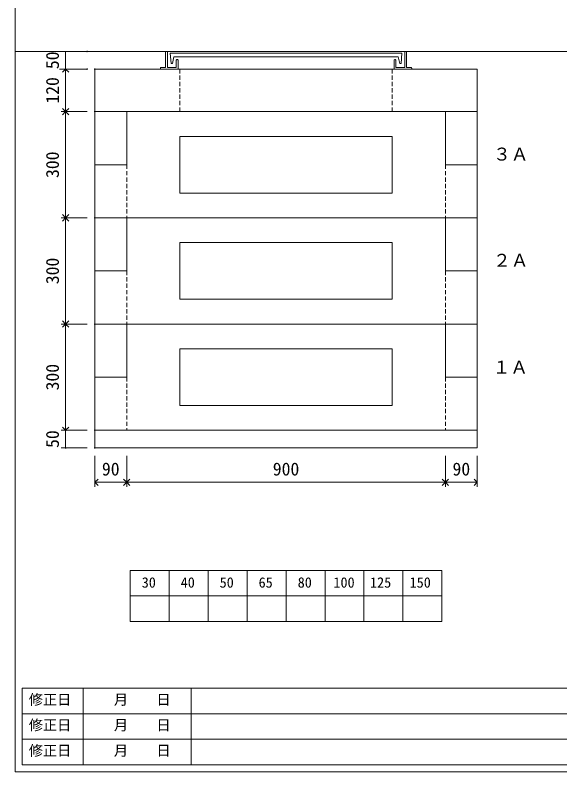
# Model space of a CAD drawing. Units: millimetres, scale not verified. Extents: x -4890 to 18490, y -2294 to 2294.
# Drawn here: x -1230 to 308, y -1981 to 156 of the extents above; entities that cross this region are included whole.
import ezdxf
from ezdxf.enums import TextEntityAlignment as Align

# ---------------------------------------------------------------- set-up
doc = ezdxf.new("R2010")
doc.units = ezdxf.units.MM
doc.header["$LTSCALE"] = 10
doc.header["$PDMODE"] = 32
doc.header["$PDSIZE"] = 2
for name, pattern in [('DASHED1', [1.8, 1.2, -0.6]), ('USER2', [50.8, 31.75, -6.35, 6.35, -6.35]), ('USER5', [3.185, 0.01, -3.175])]:
    doc.linetypes.add(name, pattern=pattern)
for name, color, linetype, lineweight in [('0-1_Defpoints', 7, 'USER2', 5), ('0-2_waku', 7, 'Continuous', 18), ('0-3_gaikei', 7, 'Continuous', 18), ('0-4_kakure', 7, 'USER5', 18), ('0-5_sunpou', 7, 'Continuous', 5), ('0-8_uchigawa', 6, 'Continuous', 18), ('0-A_futa', 3, 'Continuous', 18), ('0-B_GL', 4, 'Continuous', 18), ('0-D_文字１', 7, 'Continuous', 18)]:
    doc.layers.add(name, color=color, linetype=linetype, lineweight=lineweight)
doc.styles.add('ＭＳ ゴシック', font='')
doc.styles.get('ＭＳ ゴシック').set_extended_font_data('MS Gothic')

# ---------------------------------------------------------------- blocks, each defined once
blk = doc.blocks.new('_Open90')
at = {"layer": '0-5_sunpou'}
blk.add_line((0, 0), (-1, 0), dxfattribs=at)
blk.add_lwpolyline([(-0.5, 0.5), (0, 0), (-0.5, -0.5)], dxfattribs=at)
blk = doc.blocks.new('D65')
at = {"layer": '0-1_Defpoints'}
for p in [(442.32, 2214.36), (359.96, 2094.36), (442.32, 2094.36)]:
    blk.add_point(p, dxfattribs=at)
at = {"layer": '0-5_sunpou'}
for p, q in [((420.32, 2214.36), (346.96, 2214.36)), ((359.96, 2196.36), (359.96, 2112.36)), ((420.32, 2094.36), (346.96, 2094.36))]:
    blk.add_line(p, q, dxfattribs=at)
at = {"layer": '0-5_sunpou', "xscale": 18, "yscale": 18}
for p, rotation in [((359.96, 2214.36), 90), ((359.96, 2094.36), 270)]:
    blk.add_blockref('_Open90', p, dxfattribs=dict(at, rotation=rotation))
at = {"layer": '0-5_sunpou', "style": 'ＭＳ ゴシック'}
blk.add_text('120', height=36.66, rotation=90, dxfattribs=at).set_placement((351.96, 2116.86), align=Align.BOTTOM_LEFT)
blk = doc.blocks.new('D66')
at = {"layer": '0-1_Defpoints'}
for p in [(442.32, 2094.36), (359.96, 1794.36), (442.32, 1794.36)]:
    blk.add_point(p, dxfattribs=at)
at = {"layer": '0-5_sunpou'}
for p, q in [((420.32, 2094.36), (346.96, 2094.36)), ((359.96, 2076.36), (359.96, 1812.36)), ((420.32, 1794.36), (346.96, 1794.36))]:
    blk.add_line(p, q, dxfattribs=at)
at = {"layer": '0-5_sunpou', "xscale": 18, "yscale": 18}
for p, rotation in [((359.96, 2094.36), 90), ((359.96, 1794.36), 270)]:
    blk.add_blockref('_Open90', p, dxfattribs=dict(at, rotation=rotation))
at = {"layer": '0-5_sunpou', "style": 'ＭＳ ゴシック'}
blk.add_text('300', height=36.66, rotation=90, dxfattribs=at).set_placement((351.96, 1906.86), align=Align.BOTTOM_LEFT)
blk = doc.blocks.new('D67')
at = {"layer": '0-1_Defpoints'}
for p in [(442.32, 1794.36), (359.96, 1494.36), (442.32, 1494.36)]:
    blk.add_point(p, dxfattribs=at)
at = {"layer": '0-5_sunpou'}
for p, q in [((420.32, 1794.36), (346.96, 1794.36)), ((359.96, 1776.36), (359.96, 1512.36)), ((420.32, 1494.36), (346.96, 1494.36))]:
    blk.add_line(p, q, dxfattribs=at)
at = {"layer": '0-5_sunpou', "xscale": 18, "yscale": 18}
for p, rotation in [((359.96, 1794.36), 90), ((359.96, 1494.36), 270)]:
    blk.add_blockref('_Open90', p, dxfattribs=dict(at, rotation=rotation))
at = {"layer": '0-5_sunpou', "style": 'ＭＳ ゴシック'}
blk.add_text('300', height=36.66, rotation=90, dxfattribs=at).set_placement((351.96, 1606.86), align=Align.BOTTOM_LEFT)
blk = doc.blocks.new('D68')
at = {"layer": '0-1_Defpoints'}
for p in [(442.32, 1494.36), (359.96, 1194.36), (442.32, 1194.36)]:
    blk.add_point(p, dxfattribs=at)
at = {"layer": '0-5_sunpou'}
for p, q in [((420.32, 1494.36), (346.96, 1494.36)), ((359.96, 1476.36), (359.96, 1212.36)), ((420.32, 1194.36), (346.96, 1194.36))]:
    blk.add_line(p, q, dxfattribs=at)
at = {"layer": '0-5_sunpou', "xscale": 18, "yscale": 18}
for p, rotation in [((359.96, 1494.36), 90), ((359.96, 1194.36), 270)]:
    blk.add_blockref('_Open90', p, dxfattribs=dict(at, rotation=rotation))
at = {"layer": '0-5_sunpou', "style": 'ＭＳ ゴシック'}
blk.add_text('300', height=36.66, rotation=90, dxfattribs=at).set_placement((351.96, 1306.86), align=Align.BOTTOM_LEFT)
blk = doc.blocks.new('D60')
at = {"layer": '0-1_Defpoints'}
for p in [(420.32, 2264.36), (359.96, 2214.36), (420.32, 2214.36)]:
    blk.add_point(p, dxfattribs=at)
at = {"layer": '0-5_sunpou'}
for p, q in [((398.32, 2264.36), (346.96, 2264.36)), ((359.96, 2264.36), (359.96, 2214.36)), ((398.32, 2214.36), (346.96, 2214.36))]:
    blk.add_line(p, q, dxfattribs=at)
at = {"layer": '0-5_sunpou', "style": 'ＭＳ ゴシック'}
blk.add_text('50', height=36.66, rotation=90, dxfattribs=at).set_placement((351.96, 2214.36), align=Align.BOTTOM_LEFT)
blk = doc.blocks.new('D64')
at = {"layer": '0-1_Defpoints'}
for p in [(442.32, 1194.36), (359.96, 1144.36), (442.32, 1144.36)]:
    blk.add_point(p, dxfattribs=at)
at = {"layer": '0-5_sunpou'}
for p, q in [((420.32, 1194.36), (346.96, 1194.36)), ((359.96, 1194.36), (359.96, 1144.36)), ((420.32, 1144.36), (346.96, 1144.36))]:
    blk.add_line(p, q, dxfattribs=at)
at = {"layer": '0-5_sunpou', "style": 'ＭＳ ゴシック'}
blk.add_text('50', height=36.66, rotation=90, dxfattribs=at).set_placement((351.96, 1144.36), align=Align.BOTTOM_LEFT)

msp = doc.modelspace()

# ---------------------------------------------------------------- linework, layer by layer
at = {"layer": '0-2_waku'}
for p, q in [((-1230, 2293.97), (-1230, -1981.03)), ((-905, -1412.03), (-905, -1556.03)), ((-905, -1412.03), (-905, -1556.03)), ((-905, -1412.03), (-905, -1556.03)), ((-905, -1412.03), (-905, -1556.03)), ((-905, -1412.03), (-25, -1412.03)), ((-795, -1412.03), (-795, -1556.03)), ((-685, -1412.03), (-685, -1556.03)), ((-685, -1412.03), (-685, -1556.03)), ((-575, -1412.03), (-575, -1556.03)), ((-465, -1412.03), (-465, -1556.03)), ((-355, -1412.03), (-355, -1556.03)), ((-245, -1412.03), (-245, -1556.03)), ((-135, -1412.03), (-135, -1556.03)), ((-25, -1412.03), (-25, -1556.03)), ((-905, -1484.03), (-25, -1484.03)), ((-905, -1556.03), (-25, -1556.03)), ((-1210, -1745.03), (-1210, -1961.03)), ((-1210, -1745.03), (818, -1745.03)), ((-1037.5, -1745.03), (-1037.5, -1961.03)), ((-732.5, -1745.03), (-732.5, -1961.03)), ((-732.5, -1745.03), (-732.5, -1961.03)), ((-1210, -1817.03), (818, -1817.03)), ((-1210, -1889.03), (530, -1889.03)), ((-1210, -1961.03), (818, -1961.03)), ((-1230, -1981.03), (4890, -1981.03)), ((-1230, -1981.03), (4890, -1981.03))]:
    msp.add_line(p, q, dxfattribs=at)
at = {"layer": '0-3_gaikei'}
for p, q in [((-1005, 3.97), (75, 3.97)), ((-1005, -116.03), (-1005, 3.97)), ((75, -116.03), (75, 3.97)), ((-1005, -266.03), (-1005, -116.03)), ((-915, -116.03), (-1005, -116.03)), ((-915, -116.03), (-15, -116.03)), ((-915, -116.03), (-915, -266.03)), ((-915, -116.03), (-915, -266.03)), ((-915, -116.03), (-915, -266.03)), ((-915, -116.03), (-915, -266.03)), ((-915, -116.03), (-915, -266.03)), ((-15, -116.03), (-15, -266.03)), ((-15, -116.03), (-15, -266.03)), ((-15, -116.03), (-15, -266.03)), ((-15, -116.03), (-15, -266.03)), ((-15, -116.03), (-15, -266.03)), ((-15, -116.03), (75, -116.03)), ((75, -266.03), (75, -116.03)), ((-915, -266.03), (-1005, -266.03)), ((-915, -266.03), (-1005, -266.03)), ((-915, -266.03), (-1005, -266.03)), ((-915, -266.03), (-1005, -266.03)), ((-1005, -266.03), (-1005, -416.03)), ((-1005, -266.03), (-1005, -416.03)), ((-1005, -266.03), (-1005, -416.03)), ((-1005, -266.03), (-1005, -416.03)), ((75, -266.03), (-15, -266.03)), ((75, -266.03), (-15, -266.03)), ((75, -266.03), (-15, -266.03)), ((75, -266.03), (-15, -266.03)), ((75, -266.03), (-15, -266.03)), ((75, -266.03), (75, -416.03)), ((75, -266.03), (75, -416.03)), ((75, -266.03), (75, -416.03)), ((75, -266.03), (75, -416.03)), ((75, -266.03), (75, -416.03)), ((75, -416.03), (-1005, -416.03)), ((75, -416.03), (-1005, -416.03)), ((75, -416.03), (-1005, -416.03)), ((75, -416.03), (-1005, -416.03)), ((75, -416.03), (-1005, -416.03)), ((-1005, -566.03), (-1005, -416.03)), ((-915, -416.03), (-15, -416.03)), ((-915, -416.03), (-915, -566.03)), ((-915, -416.03), (-915, -566.03)), ((-915, -416.03), (-915, -566.03)), ((-915, -416.03), (-915, -566.03)), ((-915, -416.03), (-915, -566.03)), ((-915, -416.03), (-15, -416.03)), ((-75, -416.03), (-855, -416.03)), ((-15, -416.03), (-15, -566.03)), ((-15, -416.03), (-15, -566.03)), ((-15, -416.03), (-15, -566.03)), ((-15, -416.03), (-15, -566.03)), ((-15, -416.03), (-15, -566.03)), ((75, -566.03), (75, -416.03)), ((-1005, -566.03), (-1005, -716.03)), ((-1005, -566.03), (-1005, -716.03)), ((-1005, -566.03), (-1005, -716.03)), ((-1005, -566.03), (-1005, -716.03)), ((-1005, -566.03), (-1005, -716.03)), ((-915, -566.03), (-1005, -566.03)), ((-915, -566.03), (-1005, -566.03)), ((-915, -566.03), (-1005, -566.03)), ((-915, -566.03), (-1005, -566.03)), ((-915, -566.03), (-1005, -566.03)), ((75, -566.03), (-15, -566.03)), ((75, -566.03), (-15, -566.03)), ((75, -566.03), (-15, -566.03)), ((75, -566.03), (-15, -566.03)), ((75, -566.03), (-15, -566.03)), ((75, -566.03), (75, -716.03)), ((75, -566.03), (75, -716.03)), ((75, -566.03), (75, -716.03)), ((75, -566.03), (75, -716.03)), ((75, -566.03), (75, -716.03)), ((75, -716.03), (-1005, -716.03)), ((75, -716.03), (-1005, -716.03)), ((75, -716.03), (-1005, -716.03)), ((75, -716.03), (-1005, -716.03)), ((75, -716.03), (-1005, -716.03)), ((-1005, -866.03), (-1005, -716.03)), ((-915, -716.03), (-915, -866.03)), ((-915, -716.03), (-915, -866.03)), ((-915, -716.03), (-915, -866.03)), ((-915, -716.03), (-915, -866.03)), ((-915, -716.03), (-915, -866.03)), ((-915, -716.03), (-15, -716.03)), ((-75, -716.03), (-855, -716.03)), ((-15, -716.03), (-15, -866.03)), ((-15, -716.03), (-15, -866.03)), ((-15, -716.03), (-15, -866.03)), ((-15, -716.03), (-15, -866.03)), ((-15, -716.03), (-15, -866.03)), ((75, -866.03), (75, -716.03)), ((-1005, -866.03), (-1005, -1016.03)), ((-1005, -866.03), (-1005, -1016.03)), ((-1005, -866.03), (-1005, -1016.03)), ((-1005, -866.03), (-1005, -1016.03)), ((-1005, -866.03), (-1005, -1016.03)), ((-915, -866.03), (-1005, -866.03)), ((-915, -866.03), (-1005, -866.03)), ((-915, -866.03), (-1005, -866.03)), ((-915, -866.03), (-1005, -866.03)), ((-915, -866.03), (-1005, -866.03)), ((75, -866.03), (-15, -866.03)), ((75, -866.03), (-15, -866.03)), ((75, -866.03), (-15, -866.03)), ((75, -866.03), (-15, -866.03)), ((75, -866.03), (-15, -866.03)), ((75, -866.03), (75, -1016.03)), ((75, -866.03), (75, -1016.03)), ((75, -866.03), (75, -1016.03)), ((75, -866.03), (75, -1016.03)), ((75, -866.03), (75, -1016.03)), ((-1005, -1066.03), (-1005, -1016.03)), ((75, -1016.03), (-1005, -1016.03)), ((75, -1066.03), (75, -1016.03)), ((75, -1066.03), (-1005, -1066.03)), ((75, -1066.03), (-1005, -1066.03))]:
    msp.add_line(p, q, dxfattribs=at)
msp.add_lwpolyline([(-915, -266.03), (-1005, -266.03), (-1005, -416.03)], dxfattribs=at)
at = {"layer": '0-4_kakure', "linetype": 'DASHED1', "lineweight": 5}
for p, q in [((-765, -116.03), (-765, 3.97)), ((-165, -116.03), (-165, 3.97)), ((-915, -266.03), (-915, -416.03)), ((-15, -266.03), (-15, -416.03)), ((-915, -566.03), (-915, -716.03)), ((-15, -566.03), (-15, -716.03)), ((-915, -866.03), (-915, -1016.03)), ((-15, -866.03), (-15, -1016.03))]:
    msp.add_line(p, q, dxfattribs=at)
at = {"layer": '0-5_sunpou'}
for p, q in [((-1027, 53.97), (-1104.86, 53.97)), ((-1027, 3.97), (-1104.86, 3.97)), ((-1005, -1088.03), (-1005, -1175.95)), ((-915, -1088.03), (-915, -1175.95)), ((-915, -1088.03), (-915, -1175.95)), ((-15, -1088.03), (-15, -1175.95)), ((-15, -1088.03), (-15, -1175.95)), ((75, -1088.03), (75, -1175.95)), ((-987, -1162.95), (-933, -1162.95)), ((-897, -1162.95), (-33, -1162.95)), ((3, -1162.95), (57, -1162.95))]:
    msp.add_line(p, q, dxfattribs=at)
at = {"layer": '0-8_uchigawa'}
for p, q in [((-165, -186.03), (-765, -186.03)), ((-765, -186.03), (-765, -346.03)), ((-165, -186.03), (-165, -346.03)), ((-165, -346.03), (-765, -346.03)), ((-165, -486.03), (-765, -486.03)), ((-765, -486.03), (-765, -646.03)), ((-165, -486.03), (-165, -646.03)), ((-165, -646.03), (-765, -646.03)), ((-165, -786.03), (-765, -786.03)), ((-765, -786.03), (-765, -946.03)), ((-165, -786.03), (-165, -946.03)), ((-165, -946.03), (-765, -946.03))]:
    msp.add_line(p, q, dxfattribs=at)
at = {"layer": '0-A_futa'}
for p, q in [((-805, 51.97), (-805, 8.97)), ((-800, 53.97), (-800, 8.97)), ((-792.19, 49.47), (-137.86, 49.47)), ((-792.19, 49.47), (-789.7, 19.47)), ((-137.86, 49.47), (-140.11, 19.47)), ((-130, 53.97), (-130, 8.97)), ((-125, 51.97), (-125, 8.97)), ((-781.67, 38.47), (-785.99, 19.47)), ((-781.67, 38.47), (-148.33, 38.47)), ((-775, 28.97), (-775, 8.97)), ((-773, 30.97), (-772, 30.97)), ((-770, 28.97), (-770, 3.97)), ((-160, 28.97), (-160, 3.97)), ((-157, 30.97), (-158, 30.97)), ((-155, 28.97), (-155, 8.97)), ((-148.33, 38.47), (-144.01, 19.47)), ((-820, 6.97), (-820, 5.97)), ((-818, 8.97), (-805, 8.97)), ((-770, 3.97), (-818, 3.97)), ((-800, 8.97), (-775, 8.97)), ((-789.7, 19.47), (-785.99, 19.47)), ((-160, 3.97), (-112, 3.97)), ((-130, 8.97), (-155, 8.97)), ((-140.11, 19.47), (-144.01, 19.47)), ((-112, 8.97), (-125, 8.97)), ((-110, 6.97), (-110, 5.97))]:
    msp.add_line(p, q, dxfattribs=at)
for centre, start, end in [((-773, 28.97), 90, 180), ((-772, 28.97), 0, 90), ((-158, 28.97), 90, 180), ((-157, 28.97), 0, 90), ((-818, 6.97), 90, 180), ((-818, 5.97), 180, 270), ((-112, 6.97), 0, 90), ((-112, 5.97), 270, 0)]:
    msp.add_arc(centre, 2, start, end, dxfattribs=at)
at = {"layer": '0-B_GL'}
msp.add_line((-1230, 53.97), (4890, 53.97), dxfattribs=at)
msp.add_line((-1230, 53.97), (4890, 53.97), dxfattribs=at)

# ---------------------------------------------------------------- block references
at = {"layer": '0-5_sunpou'}
for name in ['D60', 'D65', 'D66', 'D67', 'D68', 'D64']:
    msp.add_blockref(name, (-1447.32, -2210.39), dxfattribs=at)
at = {"layer": '0-5_sunpou', "xscale": 18, "yscale": 18, "rotation": 180}
for p in [(-1005, -1162.95), (-915, -1162.95), (-15, -1162.95)]:
    msp.add_blockref('_Open90', p, dxfattribs=at)
at = {"layer": '0-5_sunpou', "xscale": 18, "yscale": 18}
for p in [(-915, -1162.95), (-15, -1162.95), (75, -1162.95)]:
    msp.add_blockref('_Open90', p, dxfattribs=at)

# ---------------------------------------------------------------- texts
at = {"layer": '0-5_sunpou', "style": 'ＭＳ ゴシック'}
for s, p in [('90', (-985, -1154.95)), ('900', (-502.5, -1154.95)), ('90', (5, -1154.95))]:
    msp.add_text(s, height=36.66, dxfattribs=at).set_placement(p, align=Align.BOTTOM_LEFT)
at = {"layer": '0-D_文字１', "style": 'ＭＳ ゴシック'}
for s, height, p in [('３Ａ', 36.66, (119.63, -265.47)), ('２Ａ', 36.66, (119.63, -565.47)), ('１Ａ', 36.66, (118.31, -867.34)), ('30', 29.33, (-872.54, -1469.47)), ('40', 29.33, (-762.54, -1469.47)), ('50', 29.33, (-652.54, -1469.47)), ('65', 29.33, (-542.54, -1469.47)), ('80', 29.33, (-432.14, -1469.47)), ('100', 29.33, (-331.26, -1469.47)), ('125', 29.33, (-227.87, -1469.47)), ('150', 29.33, (-116.11, -1469.47)), ('修正日', 29.33, (-1191.35, -1800.33)), ('\u3000\u3000月\u3000\u3000日', 29.33, (-1031.2, -1800.33)), ('修正日', 29.33, (-1191.35, -1872.33)), ('\u3000\u3000月\u3000\u3000日', 29.33, (-1031.2, -1872.33)), ('修正日', 29.33, (-1191.35, -1944.33)), ('\u3000\u3000月\u3000\u3000日', 29.33, (-1031.2, -1944.33))]:
    msp.add_text(s, height=height, dxfattribs=at).set_placement(p, align=Align.BOTTOM_LEFT)

doc.saveas('drawing.dxf')
